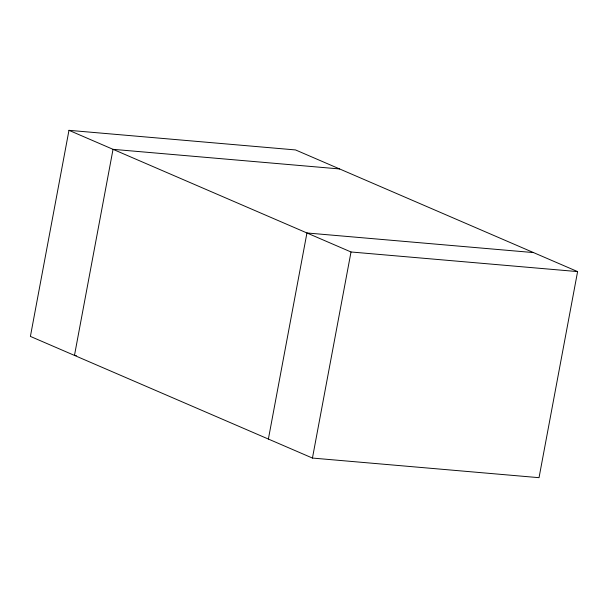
<?xml version="1.0" encoding="UTF-8"?>
<svg xmlns="http://www.w3.org/2000/svg" width="608" height="608" viewBox="0 0 608 608"><rect width="100%" height="100%" fill="white"/><g stroke="black" fill="none" stroke-linecap="round" stroke-linejoin="round"><path stroke-width="0.91" d="M68.97 130.325L30.4 336.406L312.444 458.06L539.03 477.675L577.6 271.594L295.556 149.94L68.97 130.325L351.014 251.978L577.6 271.594M268.379 439.052L306.941 232.97L533.528 252.586M312.444 458.06L351.014 251.978M339.621 168.948L113.035 149.332L74.472 355.414L76.357 355.581"/></g></svg>
